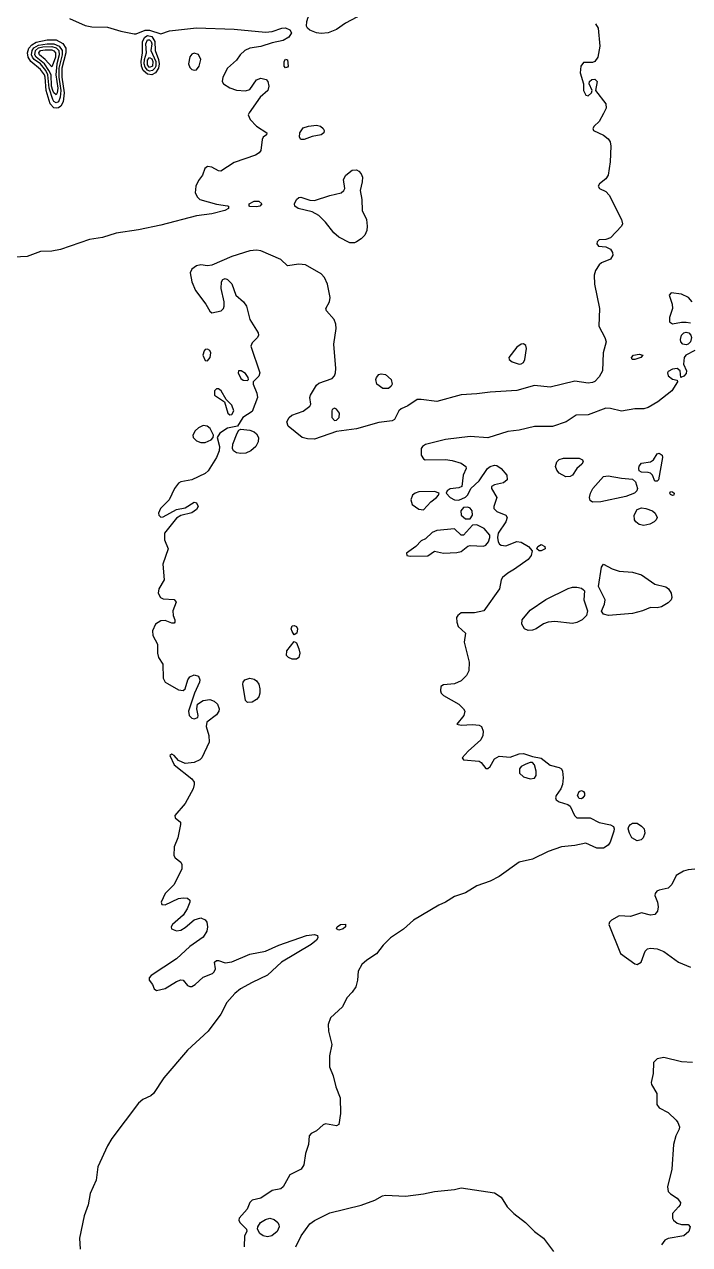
# Model space of a CAD drawing. Header units: inches. Extents: x 3311818 to 3313075, y 1372003 to 1372737.
# Drawn here: x 3312092.1 to 3312206, y 1372358.9 to 1372568 of the extents above; entities that cross this region are included whole.
import ezdxf

# ---------------------------------------------------------------- set-up
doc = ezdxf.new("R2010")
doc.units = ezdxf.units.IN
doc.header["$MEASUREMENT"] = 0

msp = doc.modelspace()

# ---------------------------------------------------------------- linework, layer by layer
for points, elevation in [([(3312144.09, 1372566.6), (3312142.85, 1372566.44), (3312142.07, 1372566.6), (3312140.94, 1372567.03), (3312140.51, 1372567.36), (3312140.37, 1372567.74), (3312140.42, 1372568.5), (3312140.67, 1372569.27), (3312142.26, 1372571.93), (3312142.85, 1372572.47), (3312143.61, 1372572.88), (3312144.76, 1372573.01), (3312148.19, 1372571.9), (3312148.95, 1372571.44), (3312149.5, 1372570.41), (3312149.35, 1372569.65), (3312149.01, 1372569.27), (3312147.04, 1372568.23), (3312145.52, 1372567.14), (3312144.09, 1372566.6)], 4498), ([(3312099.78, 1372569.06), (3312102.45, 1372567.82), (3312103.59, 1372567.63), (3312106.26, 1372567.53), (3312108.55, 1372566.84), (3312110.83, 1372566.38), (3312111.22, 1372566.38), (3312112.74, 1372567.01), (3312113.5, 1372567.01), (3312115.41, 1372566.43), (3312116.93, 1372566.91), (3312121.51, 1372567.45), (3312127.99, 1372567.23), (3312133.32, 1372566.72), (3312134.47, 1372566.81), (3312136.13, 1372567.36), (3312136.75, 1372567.42), (3312137.51, 1372567.1), (3312137.77, 1372566.6), (3312137.34, 1372565.84), (3312136.37, 1372565.25), (3312134.47, 1372564.89), (3312132.56, 1372564.26), (3312130.65, 1372563.97), (3312129.81, 1372563.55), (3312128.98, 1372562.79), (3312128.37, 1372561.88), (3312126.84, 1372560.54), (3312126.01, 1372558.98), (3312125.9, 1372558.21), (3312126.13, 1372557.83), (3312127.22, 1372557.18), (3312128.37, 1372556.75), (3312129.89, 1372556.62), (3312130.65, 1372556.85), (3312131.8, 1372558.5), (3312132.56, 1372558.81), (3312133.43, 1372558.59), (3312133.75, 1372558.21), (3312133.92, 1372557.45), (3312133.73, 1372556.69), (3312132.43, 1372555.55), (3312130.52, 1372552.88), (3312130.4, 1372552.5), (3312130.7, 1372551.73), (3312131.8, 1372550.56), (3312133.58, 1372549.45), (3312133.51, 1372549.07), (3312132.94, 1372548.68), (3312132.77, 1372548.3), (3312132.52, 1372546.4), (3312132.24, 1372546.02), (3312131.62, 1372545.64), (3312127.99, 1372544.35), (3312125.7, 1372542.89), (3312125.32, 1372542.9), (3312124.17, 1372543.57), (3312123.41, 1372543.68), (3312122.97, 1372543.35), (3312122.57, 1372542.21), (3312121.89, 1372541.25), (3312121.43, 1372540.3), (3312121.32, 1372539.16), (3312121.69, 1372538.39), (3312122.12, 1372538.01), (3312124.94, 1372537.19), (3312126.84, 1372536.95), (3312127, 1372536.87), (3312127.01, 1372536.49), (3312126.4, 1372536.11), (3312124.17, 1372535.55), (3312121.51, 1372535.24), (3312115.41, 1372533.61), (3312111.6, 1372532.82), (3312107.79, 1372532.26), (3312105.45, 1372531.53), (3312103.21, 1372531.14), (3312098.26, 1372529.42), (3312096.73, 1372529.18), (3312094.83, 1372529.13), (3312092.54, 1372528.26), (3312090.25, 1372528.12)], 4498), ([(3312189.87, 1372568.12), (3312190.34, 1372567.36), (3312190.63, 1372564.31), (3312190.25, 1372562.41), (3312189.73, 1372561.66), (3312189.35, 1372561.5), (3312187.82, 1372561.52), (3312187.37, 1372560.88), (3312187.26, 1372559.74), (3312187.78, 1372557.83), (3312187.83, 1372556.69), (3312188.21, 1372555.88), (3312188.59, 1372555.8), (3312189.16, 1372556.31), (3312189.31, 1372556.69), (3312188.8, 1372557.83), (3312188.82, 1372558.21), (3312189.22, 1372558.59), (3312189.73, 1372558.65), (3312190.16, 1372558.21), (3312189.86, 1372556.69), (3312191.64, 1372554.4), (3312191.66, 1372553.64), (3312191.25, 1372552.76), (3312190.49, 1372551.39), (3312189.63, 1372550.59), (3312189.43, 1372550.21), (3312189.53, 1372549.83), (3312191.25, 1372549.02), (3312192.02, 1372548.41), (3312192.35, 1372547.92), (3312192.5, 1372547.16), (3312192.37, 1372544.49), (3312192.02, 1372542.21), (3312191.64, 1372541.54), (3312190.56, 1372540.68), (3312190.3, 1372540.3), (3312190.55, 1372539.92), (3312191.64, 1372539.4), (3312192.18, 1372538.78), (3312194.29, 1372534.58), (3312194.46, 1372533.82), (3312194.3, 1372533.42), (3312192.4, 1372531.47), (3312191.64, 1372531.15), (3312190.49, 1372531.11), (3312190.16, 1372530.77), (3312190.1, 1372530.39), (3312190.39, 1372530.01), (3312191.64, 1372529.92), (3312192.4, 1372529.53), (3312192.78, 1372528.93), (3312192.82, 1372528.48), (3312192.4, 1372527.81), (3312190.87, 1372527.15), (3312190.49, 1372526.83), (3312189.88, 1372525.82), (3312189.65, 1372525.05), (3312189.68, 1372523.53), (3312190.52, 1372519.34), (3312190.43, 1372516.29), (3312191.47, 1372514.38), (3312191.71, 1372513.62), (3312191.15, 1372511.71), (3312191.06, 1372508.67), (3312190.49, 1372507.63), (3312189.73, 1372506.85), (3312189.35, 1372506.65), (3312188.59, 1372506.55), (3312186.3, 1372506.89), (3312182.11, 1372505.85), (3312179.44, 1372506.16), (3312176.39, 1372505.28), (3312171.82, 1372505.02), (3312169.53, 1372504.7), (3312166.86, 1372504.53), (3312162.67, 1372503.41), (3312160, 1372503.76), (3312159.32, 1372503.71), (3312157.71, 1372502.66), (3312156.57, 1372502.15), (3312156.19, 1372501.79), (3312155.43, 1372500.32), (3312155.05, 1372500.09), (3312152.76, 1372499.78), (3312148.95, 1372498.69), (3312145.52, 1372498.27), (3312141.71, 1372496.93), (3312140.56, 1372496.97), (3312139.64, 1372497.23), (3312137.24, 1372499.14), (3312137.02, 1372499.9), (3312137.39, 1372500.66), (3312137.86, 1372501.04), (3312139.8, 1372501.74), (3312140.96, 1372502.57), (3312141.11, 1372502.95), (3312140.94, 1372504.09), (3312141.04, 1372504.47), (3312142.09, 1372506.22), (3312142.47, 1372506.55), (3312144.76, 1372507.35), (3312145.14, 1372507.78), (3312145.34, 1372508.28), (3312145.4, 1372509.05), (3312145.03, 1372513.24), (3312145.43, 1372515.91), (3312145.4, 1372516.67), (3312145.09, 1372517.43), (3312143.78, 1372518.96), (3312143.7, 1372519.34), (3312144.31, 1372520.48), (3312144.4, 1372521.24), (3312143.99, 1372523.53), (3312143.45, 1372524.67), (3312142.85, 1372525.3), (3312140.18, 1372526.8), (3312139.04, 1372526.91), (3312137.13, 1372526.67), (3312135.97, 1372527.72), (3312132.56, 1372529.2), (3312131.8, 1372529.35), (3312130.65, 1372529.19), (3312127.6, 1372528.24), (3312124.17, 1372526.78), (3312123.41, 1372526.63), (3312122.27, 1372526.79), (3312121.51, 1372526.67), (3312120.74, 1372526.07), (3312120.43, 1372525.44), (3312120.74, 1372523.91), (3312121.38, 1372522.39), (3312123.12, 1372520.1), (3312123.79, 1372518.89), (3312124.17, 1372518.58), (3312125.74, 1372518.96), (3312126.14, 1372519.34), (3312126.26, 1372519.72), (3312126.24, 1372520.48), (3312125.74, 1372522.77), (3312125.81, 1372523.91), (3312126.01, 1372524.29), (3312126.46, 1372524.45), (3312126.84, 1372524.32), (3312127.6, 1372523.54), (3312128.27, 1372521.62), (3312129.56, 1372520.48), (3312130.11, 1372519.72), (3312130.65, 1372517.43), (3312132.1, 1372515.15), (3312132.14, 1372514.76), (3312131.98, 1372514.38), (3312131.04, 1372513.44), (3312130.85, 1372512.86), (3312132.4, 1372508.28), (3312132.18, 1372507.75), (3312131.24, 1372506.76), (3312131.24, 1372506.38), (3312131.88, 1372504.85), (3312131.96, 1372504.09), (3312131.04, 1372501.69), (3312129.47, 1372500.66), (3312128.52, 1372499.14), (3312126.84, 1372498.81), (3312125.54, 1372497.99), (3312125.08, 1372497.23), (3312125.46, 1372495.71), (3312125.42, 1372494.94), (3312124.94, 1372493.8), (3312123.53, 1372491.51), (3312123.03, 1372491.03), (3312120.74, 1372489.97), (3312118.84, 1372489.63), (3312118.46, 1372489.41), (3312117.74, 1372488.47), (3312116.87, 1372486.56), (3312115.36, 1372485.04), (3312115.02, 1372484.27), (3312115.05, 1372483.89), (3312115.41, 1372483.57), (3312115.79, 1372483.63), (3312118.08, 1372484.86), (3312119.6, 1372485.18), (3312121.13, 1372486.14), (3312121.51, 1372486.03), (3312121.81, 1372485.42), (3312121.51, 1372484.88), (3312120.74, 1372484.31), (3312118.84, 1372483.84), (3312118.08, 1372483.38), (3312116.04, 1372480.84), (3312116.04, 1372479.7), (3312116.65, 1372478.17), (3312115.76, 1372475.51), (3312116, 1372472.84), (3312115.05, 1372471.31), (3312114.98, 1372470.55), (3312115.36, 1372469.79), (3312115.79, 1372469.57), (3312117.7, 1372469.45), (3312118.05, 1372469.03), (3312117.46, 1372467.5), (3312117.53, 1372466.74), (3312117.79, 1372465.98), (3312117.82, 1372465.6), (3312117.7, 1372465.41), (3312117.31, 1372465.42), (3312116.17, 1372465.87), (3312115.41, 1372465.82), (3312114.48, 1372465.22), (3312113.99, 1372464.07), (3312114.04, 1372463.31), (3312114.85, 1372461.79), (3312114.83, 1372460.26), (3312114.99, 1372459.5), (3312115.78, 1372458.36), (3312115.79, 1372455.97), (3312116.17, 1372455.31), (3312116.55, 1372455.05), (3312118.46, 1372454), (3312119.22, 1372453.88), (3312119.61, 1372454.16), (3312120.02, 1372455.69), (3312120.36, 1372456.23), (3312121.13, 1372456.57), (3312121.89, 1372456.3), (3312122.08, 1372455.69), (3312122.02, 1372455.31), (3312121.2, 1372453.4), (3312120.18, 1372450.35), (3312120.29, 1372449.59), (3312120.74, 1372449.12), (3312121.13, 1372448.99), (3312121.73, 1372449.21), (3312121.81, 1372449.59), (3312121.61, 1372450.73), (3312121.72, 1372451.5), (3312122.65, 1372452.16), (3312123.79, 1372452.31), (3312124.56, 1372452.03), (3312125.11, 1372451.5), (3312125.39, 1372450.73), (3312125.34, 1372450.35), (3312124.94, 1372449.72), (3312123.31, 1372448.45), (3312123.21, 1372447.68), (3312123.63, 1372446.16), (3312123.68, 1372445.02), (3312122.44, 1372442.35), (3312122.12, 1372441.97), (3312121.13, 1372441.5), (3312119.6, 1372441.38), (3312118.46, 1372441.89), (3312117.7, 1372442.74), (3312117.31, 1372442.97), (3312116.95, 1372442.73), (3312117.7, 1372441.1), (3312120.74, 1372438.72), (3312121.12, 1372438.16), (3312121.15, 1372437.77), (3312120.93, 1372437.01), (3312119.6, 1372434.52), (3312117.84, 1372432.44), (3312117.86, 1372432.06), (3312118.76, 1372431.3), (3312118.8, 1372430.91), (3312118.35, 1372428.63), (3312117.72, 1372427.1), (3312117.63, 1372425.58), (3312117.89, 1372425.2), (3312118.84, 1372424.43), (3312119.04, 1372424.05), (3312119.04, 1372423.29), (3312117.7, 1372420.62), (3312116.17, 1372419.07), (3312115.47, 1372417.57), (3312115.58, 1372417.19), (3312116.17, 1372417.15), (3312118.46, 1372418.23), (3312119.22, 1372418.35), (3312119.98, 1372418.25), (3312120.36, 1372417.96), (3312120.37, 1372417.57), (3312119.91, 1372416.43), (3312119.22, 1372415.38), (3312117.39, 1372413.76), (3312117.2, 1372413.38), (3312117.23, 1372413), (3312118.08, 1372412.68), (3312118.84, 1372412.8), (3312119.6, 1372413.26), (3312121.13, 1372414.58), (3312122.27, 1372414.9), (3312123.03, 1372414.56), (3312123.29, 1372414.14), (3312123.43, 1372413.38), (3312123.32, 1372412.62), (3312122.65, 1372411.6), (3312120.36, 1372410), (3312118.08, 1372407.87), (3312113.75, 1372405), (3312113.42, 1372404.62), (3312113.43, 1372404.23), (3312113.97, 1372403.47), (3312114.27, 1372402.71), (3312114.65, 1372402.45), (3312116.17, 1372402.81), (3312118.08, 1372403.99), (3312118.84, 1372404.29), (3312119.22, 1372404.22), (3312119.98, 1372403.32), (3312120.36, 1372403.12), (3312120.74, 1372403.16), (3312121.29, 1372403.47), (3312122.65, 1372404.71), (3312124.24, 1372405.38), (3312124.56, 1372405.66), (3312124.76, 1372406.14), (3312124.63, 1372407.28), (3312124.94, 1372407.57), (3312125.32, 1372407.59), (3312126.46, 1372407.22), (3312127.6, 1372407.34), (3312130.65, 1372408.66), (3312133.32, 1372409.21), (3312135.61, 1372410.24), (3312140.36, 1372411.86), (3312141.71, 1372412.06), (3312142.26, 1372411.86), (3312142.31, 1372411.48), (3312142.09, 1372411.09), (3312141.14, 1372410.33), (3312136.06, 1372407.28), (3312133.7, 1372405.08), (3312131.08, 1372403.85), (3312129.04, 1372402.71), (3312128.09, 1372401.95), (3312126.74, 1372400.42), (3312125.7, 1372398.42), (3312123.53, 1372395.47), (3312119.98, 1372392.22), (3312115.91, 1372387.46), (3312114.19, 1372384.8), (3312113.72, 1372384.42), (3312112.36, 1372383.76), (3312111.6, 1372383.15), (3312107.02, 1372377.06), (3312106.26, 1372375.82), (3312104.64, 1372372.22), (3312104.32, 1372369.93), (3312103.31, 1372367.65), (3312102.95, 1372365.74), (3312102.31, 1372363.83), (3312101.51, 1372360.02), (3312101.58, 1372358.12)], 4497), ([(3312098.3, 1372554.02), (3312097.88, 1372553.72), (3312097.5, 1372553.66), (3312097.11, 1372553.74), (3312096.48, 1372554.4), (3312095.78, 1372556.69), (3312095.61, 1372558.98), (3312095.47, 1372559.36), (3312094.83, 1372560.3), (3312093.15, 1372561.64), (3312092.68, 1372562.41), (3312092.59, 1372563.17), (3312092.82, 1372563.93), (3312093.3, 1372564.52), (3312094.06, 1372564.99), (3312095.97, 1372565.37), (3312097.5, 1372565.35), (3312098.64, 1372564.76), (3312099.13, 1372563.93), (3312099.16, 1372563.17), (3312098.44, 1372560.5), (3312098.44, 1372558.98), (3312098.87, 1372556.31), (3312098.68, 1372554.78), (3312098.3, 1372554.02)], 4499), ([(3312097.89, 1372554.78), (3312097.5, 1372554.58), (3312097.11, 1372554.81), (3312096.94, 1372555.16), (3312096.3, 1372557.07), (3312096.09, 1372559.36), (3312095.71, 1372560.12), (3312094.83, 1372561.24), (3312093.73, 1372562.02), (3312093.42, 1372562.41), (3312093.28, 1372562.79), (3312093.38, 1372563.55), (3312093.68, 1372564), (3312094.45, 1372564.49), (3312095.97, 1372564.72), (3312097.11, 1372564.68), (3312098.02, 1372564.31), (3312098.53, 1372563.55), (3312098.51, 1372562.79), (3312097.95, 1372560.5), (3312097.94, 1372558.98), (3312098.32, 1372556.69), (3312098.19, 1372555.55), (3312097.89, 1372554.78)], 4500), ([(3312114.53, 1372559.74), (3312113.88, 1372559.4), (3312113.12, 1372559.48), (3312112.41, 1372560.12), (3312112.1, 1372560.88), (3312112.06, 1372561.64), (3312112.3, 1372563.17), (3312112.28, 1372565.07), (3312112.66, 1372565.84), (3312113.12, 1372566.11), (3312113.88, 1372565.95), (3312114.4, 1372565.07), (3312114.43, 1372563.55), (3312115.02, 1372562.02), (3312115.15, 1372561.26), (3312115.01, 1372560.5), (3312114.53, 1372559.74)], 4499), ([(3312114.01, 1372560.12), (3312113.5, 1372560.01), (3312113.12, 1372560.17), (3312112.74, 1372560.68), (3312112.59, 1372561.26), (3312112.63, 1372562.02), (3312112.99, 1372563.17), (3312112.84, 1372564.69), (3312113.12, 1372565.36), (3312113.5, 1372565.4), (3312113.76, 1372565.07), (3312113.85, 1372564.69), (3312113.7, 1372563.55), (3312114.57, 1372561.64), (3312114.55, 1372560.88), (3312114.4, 1372560.5), (3312114.01, 1372560.12)], 4500), ([(3312097.68, 1372556.31), (3312097.5, 1372555.98), (3312097.11, 1372556.29), (3312096.95, 1372556.69), (3312096.71, 1372557.45), (3312096.63, 1372559.36), (3312096.25, 1372560.12), (3312095.48, 1372561.26), (3312094.06, 1372562.4), (3312093.83, 1372562.79), (3312093.94, 1372563.55), (3312094.45, 1372563.99), (3312095.21, 1372564.19), (3312096.73, 1372564.23), (3312097.5, 1372564.01), (3312097.95, 1372563.55), (3312098.03, 1372562.79), (3312097.63, 1372561.26), (3312097.42, 1372559.36), (3312097.8, 1372557.07), (3312097.68, 1372556.31)], 4501), ([(3312096.83, 1372560.88), (3312096.73, 1372560.76), (3312095.59, 1372562), (3312094.62, 1372562.79), (3312094.51, 1372563.17), (3312094.83, 1372563.54), (3312095.59, 1372563.68), (3312096.73, 1372563.64), (3312097.11, 1372563.5), (3312097.39, 1372563.17), (3312097.39, 1372562.41), (3312096.83, 1372560.88)], 4502), ([(3312121.51, 1372560.26), (3312121.99, 1372560.88), (3312122.24, 1372562.02), (3312121.89, 1372562.89), (3312121.13, 1372563.1), (3312120.74, 1372562.94), (3312120.36, 1372562.49), (3312120.18, 1372561.26), (3312120.36, 1372560.61), (3312120.74, 1372560.28), (3312121.13, 1372560.17), (3312121.51, 1372560.26)], 4498), ([(3312113.99, 1372560.88), (3312113.5, 1372560.64), (3312113.12, 1372561.07), (3312113.12, 1372561.92), (3312113.5, 1372562.35), (3312113.88, 1372562.1), (3312114.06, 1372561.64), (3312113.99, 1372560.88)], 4501), ([(3312137.22, 1372560.88), (3312137.13, 1372560.68), (3312136.75, 1372560.6), (3312136.56, 1372560.88), (3312136.53, 1372561.64), (3312136.75, 1372562.06), (3312137.13, 1372561.97), (3312137.22, 1372560.88)], 4498), ([(3312139.97, 1372548.3), (3312139.42, 1372548.28), (3312139.14, 1372548.69), (3312139.2, 1372549.45), (3312139.8, 1372550.28), (3312140.69, 1372550.59), (3312142.09, 1372550.76), (3312142.75, 1372550.59), (3312143.23, 1372550.21), (3312143.38, 1372549.83), (3312143.31, 1372549.45), (3312142.85, 1372549.07), (3312141.33, 1372548.83), (3312139.97, 1372548.3)], 4498), ([(3312148.95, 1372530.77), (3312148.57, 1372530.6), (3312147.81, 1372530.58), (3312145.9, 1372531.54), (3312145.03, 1372532.3), (3312143.61, 1372534.13), (3312142.47, 1372535.28), (3312141.33, 1372535.89), (3312138.94, 1372536.49), (3312138.38, 1372536.87), (3312138.3, 1372537.25), (3312138.64, 1372538.01), (3312139.04, 1372538.35), (3312139.42, 1372538.39), (3312140.94, 1372537.89), (3312141.71, 1372537.85), (3312144.37, 1372538.71), (3312146.28, 1372539.15), (3312146.78, 1372539.54), (3312146.95, 1372539.92), (3312146.71, 1372541.44), (3312147.1, 1372542.21), (3312148.19, 1372543.05), (3312148.95, 1372543.09), (3312149.33, 1372542.89), (3312149.71, 1372542.44), (3312149.93, 1372541.82), (3312149.92, 1372541.06), (3312149.55, 1372539.54), (3312149.85, 1372538.01), (3312149.92, 1372536.11), (3312150.64, 1372534.58), (3312150.76, 1372533.44), (3312150.67, 1372532.68), (3312150.33, 1372531.92), (3312149.71, 1372531.26), (3312148.95, 1372530.77)], 4498), ([(3312132.36, 1372536.87), (3312131.8, 1372536.74), (3312130.65, 1372536.83), (3312130.53, 1372536.87), (3312130.56, 1372537.25), (3312131.42, 1372537.7), (3312132.18, 1372537.7), (3312132.7, 1372537.25), (3312132.36, 1372536.87)], 4498), ([(3312206.41, 1372520.48), (3312205.79, 1372521.24), (3312204.59, 1372521.81), (3312202.82, 1372522.01), (3312202.47, 1372521.62), (3312202.98, 1372520.1), (3312203.05, 1372519.34), (3312202.51, 1372517.81), (3312202.55, 1372517.05), (3312203.07, 1372516.73), (3312204.59, 1372517), (3312205.36, 1372516.99), (3312206.12, 1372516.85)], 4496), ([(3312205.74, 1372513.24), (3312205.36, 1372513.13), (3312204.84, 1372513.24), (3312204.48, 1372513.62), (3312204.39, 1372514), (3312204.61, 1372514.76), (3312204.98, 1372515.14), (3312205.36, 1372515.27), (3312205.84, 1372515.15), (3312206.18, 1372514.76), (3312206.28, 1372514.38), (3312206.13, 1372513.62), (3312205.74, 1372513.24)], 4497), ([(3312123.41, 1372510.39), (3312123.84, 1372510.95), (3312124, 1372511.71), (3312123.79, 1372512.13), (3312123.41, 1372512.37), (3312123.03, 1372512.33), (3312122.82, 1372512.1), (3312122.6, 1372511.33), (3312123.03, 1372510.41), (3312123.41, 1372510.39)], 4497), ([(3312176.77, 1372509.79), (3312177.15, 1372509.83), (3312177.53, 1372510.07), (3312177.77, 1372510.57), (3312178.05, 1372512.48), (3312177.91, 1372513.01), (3312177.53, 1372513.25), (3312177.15, 1372513.23), (3312176.39, 1372512.71), (3312175, 1372510.95), (3312175.07, 1372510.57), (3312175.6, 1372510.19), (3312176.77, 1372509.79)], 4497), ([(3312206.88, 1372512.15), (3312205.33, 1372511.33), (3312205.03, 1372510.95), (3312204.92, 1372509.81), (3312205.45, 1372508.67), (3312205.36, 1372508.22), (3312204.98, 1372507.73), (3312204.47, 1372507.52), (3312204.38, 1372508.67), (3312203.83, 1372509.05), (3312203.07, 1372508.95), (3312202.31, 1372508.55), (3312202.17, 1372508.28), (3312202.31, 1372507.81), (3312203.07, 1372507.24), (3312203.83, 1372507.05), (3312203.91, 1372506.76), (3312202.94, 1372505.24), (3312200.56, 1372503.33), (3312198.88, 1372502.34), (3312198.12, 1372502.14), (3312196.59, 1372502.11), (3312194.3, 1372501.72), (3312192.4, 1372502.22), (3312191.64, 1372502.23), (3312188.59, 1372501.13), (3312186.55, 1372501.04), (3312184.82, 1372499.9), (3312182.49, 1372499.09), (3312179.44, 1372499.12), (3312176.77, 1372498.5), (3312174.87, 1372498.28), (3312171.44, 1372497.17), (3312168.39, 1372497.42), (3312164.19, 1372496.88), (3312160.76, 1372496.05), (3312160.22, 1372495.71), (3312159.98, 1372495.33), (3312160, 1372494.17), (3312160.38, 1372493.56), (3312160.7, 1372493.42), (3312164.19, 1372493.43), (3312165.34, 1372493.31), (3312166.86, 1372492.84), (3312167.65, 1372492.28), (3312167.72, 1372491.9), (3312167.17, 1372490.75), (3312166.94, 1372488.85), (3312166.48, 1372488.58), (3312164.96, 1372488.4), (3312164.46, 1372488.08), (3312164.3, 1372487.7), (3312164.96, 1372486.95), (3312165.72, 1372486.55), (3312166.48, 1372486.5), (3312167.62, 1372486.99), (3312168.01, 1372487.42), (3312168.52, 1372488.47), (3312169.91, 1372489.8), (3312171.34, 1372491.9), (3312171.82, 1372492.26), (3312172.58, 1372492.49), (3312172.96, 1372492.45), (3312173.72, 1372491.93), (3312174.67, 1372490.75), (3312174.72, 1372489.99), (3312174.1, 1372489.45), (3312172.58, 1372489.13), (3312172.05, 1372488.85), (3312172.04, 1372488.47), (3312172.94, 1372486.94), (3312172.42, 1372485.42), (3312172.46, 1372485.04), (3312172.96, 1372484.54), (3312174.48, 1372483.94), (3312174.73, 1372483.51), (3312174.49, 1372482.75), (3312173.19, 1372480.84), (3312173.06, 1372480.08), (3312173.2, 1372479.32), (3312173.42, 1372478.94), (3312173.72, 1372478.76), (3312174.48, 1372478.66), (3312176.39, 1372479.38), (3312177.15, 1372479.29), (3312178.39, 1372478.56), (3312179.03, 1372477.79), (3312178.85, 1372477.03), (3312178.3, 1372476.34), (3312176.01, 1372474.65), (3312174.82, 1372473.98), (3312173.95, 1372473.22), (3312173.72, 1372472.84), (3312173.43, 1372471.31), (3312170.74, 1372467.5), (3312169.15, 1372467.17), (3312166.86, 1372467.15), (3312166.27, 1372466.74), (3312166.08, 1372466.36), (3312166.1, 1372465.6), (3312166.33, 1372464.84), (3312167.62, 1372463.69), (3312167.38, 1372462.17), (3312168.21, 1372458.74), (3312168.15, 1372457.21), (3312167.79, 1372456.45), (3312166.86, 1372455.54), (3312165.72, 1372455.02), (3312163.81, 1372454.82), (3312163.36, 1372454.54), (3312163.3, 1372453.78), (3312163.45, 1372453.4), (3312163.84, 1372453.02), (3312166.48, 1372451.5), (3312167.28, 1372450.73), (3312167.47, 1372450.35), (3312167.31, 1372449.59), (3312166.13, 1372448.07), (3312166.86, 1372447.9), (3312168.77, 1372448.03), (3312169.91, 1372447.9), (3312170.32, 1372447.68), (3312170.6, 1372446.92), (3312170.58, 1372446.16), (3312170.21, 1372445.4), (3312168.07, 1372443.49), (3312167.03, 1372442.35), (3312167.24, 1372441.97), (3312169.91, 1372441.78), (3312170.29, 1372441.55), (3312171.05, 1372440.52), (3312171.44, 1372440.47), (3312171.82, 1372440.85), (3312172.58, 1372442.18), (3312173.34, 1372442.62), (3312175.25, 1372442.46), (3312176.77, 1372443.02), (3312177.53, 1372443.08), (3312179.06, 1372442.53), (3312180.58, 1372442.27), (3312182.11, 1372441.05), (3312183.63, 1372440.65), (3312184.01, 1372440.46), (3312184.23, 1372440.06), (3312184.31, 1372438.92), (3312184.19, 1372437.77), (3312183.9, 1372437.01), (3312183.12, 1372435.87), (3312183.03, 1372435.49), (3312183.15, 1372435.11), (3312183.63, 1372434.78), (3312185.11, 1372434.34), (3312185.54, 1372434.06), (3312186.28, 1372432.44), (3312186.68, 1372432.06), (3312188.97, 1372432.04), (3312190.49, 1372431.24), (3312192.4, 1372430.85), (3312192.92, 1372430.53), (3312193.06, 1372430.15), (3312192.98, 1372429.77), (3312192.35, 1372427.86), (3312192.02, 1372427.38), (3312191.25, 1372426.87), (3312190.11, 1372426.82), (3312188.21, 1372427.69), (3312186.3, 1372427.28), (3312184.01, 1372427.07), (3312181.73, 1372426.29), (3312179.06, 1372424.96), (3312176.77, 1372424.42), (3312173.34, 1372421.96), (3312171.82, 1372421.21), (3312169.53, 1372420.38), (3312167.62, 1372419.17), (3312165.72, 1372418.56), (3312164.19, 1372417.57), (3312163.05, 1372417.08), (3312158.68, 1372414.53), (3312156.95, 1372412.98), (3312154.73, 1372411.48), (3312153.52, 1372410.21), (3312152.38, 1372408.71), (3312150.7, 1372407.66), (3312149.87, 1372406.9), (3312149.2, 1372405.76), (3312149.12, 1372404.23), (3312148.8, 1372403.09), (3312148.19, 1372402.16), (3312147.25, 1372401.19), (3312146.51, 1372399.66), (3312144.48, 1372397.76), (3312144.07, 1372396.61), (3312144.14, 1372395.47), (3312144.7, 1372393.18), (3312144.32, 1372391.28), (3312144.33, 1372389.37), (3312144.94, 1372387.85), (3312145.37, 1372385.94), (3312146.14, 1372384.03), (3312146.18, 1372381.37), (3312145.92, 1372379.46), (3312145.52, 1372379.26), (3312143.61, 1372379.6), (3312143.23, 1372379.45), (3312142.09, 1372378.4), (3312141.17, 1372377.94), (3312140.84, 1372377.55), (3312140.7, 1372376.03), (3312140.17, 1372374.51), (3312139.9, 1372372.6), (3312139.47, 1372371.84), (3312137.51, 1372370.87), (3312136.39, 1372368.79), (3312135.99, 1372368.47), (3312134.47, 1372368.15), (3312132.56, 1372366.85), (3312131.04, 1372366.5), (3312130.65, 1372366.12), (3312130.21, 1372364.98), (3312128.83, 1372363.45), (3312128.75, 1372363.07), (3312128.96, 1372362.69), (3312130.11, 1372361.55), (3312130.13, 1372361.17), (3312129.72, 1372360.4), (3312129.71, 1372358.5)], 4496), ([(3312196.61, 1372510.57), (3312196.12, 1372510.57), (3312196.04, 1372510.95), (3312196.37, 1372511.33), (3312197.35, 1372511.48), (3312197.94, 1372511.33), (3312197.63, 1372510.95), (3312196.61, 1372510.57)], 4497), ([(3312130.27, 1372507), (3312130.44, 1372507.14), (3312130.35, 1372507.52), (3312129.89, 1372508.19), (3312129.16, 1372508.67), (3312128.73, 1372508.67), (3312128.65, 1372508.28), (3312129.13, 1372507.36), (3312129.51, 1372507.05), (3312130.27, 1372507)], 4497), ([(3312154.39, 1372505.62), (3312153.42, 1372505.62), (3312152.39, 1372506.38), (3312152.22, 1372507.14), (3312152.33, 1372507.52), (3312152.76, 1372508), (3312153.14, 1372508.13), (3312153.9, 1372508.03), (3312154.86, 1372507.14), (3312155.05, 1372506.38), (3312154.87, 1372506), (3312154.39, 1372505.62)], 4498), ([(3312127.6, 1372501.18), (3312127.94, 1372501.81), (3312127.6, 1372502.78), (3312126.61, 1372503.71), (3312125.73, 1372505.24), (3312125.32, 1372505.55), (3312124.94, 1372505.59), (3312124.6, 1372505.24), (3312124.63, 1372504.47), (3312126.31, 1372503.33), (3312126.92, 1372501.42), (3312127.22, 1372501.1), (3312127.6, 1372501.18)], 4497), ([(3312145.52, 1372500.19), (3312145.95, 1372500.66), (3312146, 1372501.42), (3312145.52, 1372502.1), (3312145.14, 1372502.28), (3312144.76, 1372502.03), (3312144.69, 1372501.81), (3312144.7, 1372500.66), (3312145.14, 1372500.13), (3312145.52, 1372500.19)], 4497), ([(3312123.03, 1372496.38), (3312124.05, 1372496.85), (3312124.37, 1372497.23), (3312124.45, 1372497.61), (3312123.87, 1372498.76), (3312123.38, 1372499.14), (3312122.65, 1372499.28), (3312121.89, 1372498.91), (3312121.28, 1372498.38), (3312120.89, 1372497.61), (3312120.96, 1372497.23), (3312121.51, 1372496.68), (3312122.27, 1372496.39), (3312123.03, 1372496.38)], 4497), ([(3312129.96, 1372494.56), (3312129.13, 1372494.46), (3312128.37, 1372494.57), (3312127.85, 1372494.94), (3312127.67, 1372495.33), (3312127.76, 1372496.09), (3312128.51, 1372497.99), (3312128.75, 1372498.48), (3312129.13, 1372498.67), (3312130.65, 1372498.5), (3312131.42, 1372498.21), (3312131.8, 1372497.87), (3312132.15, 1372497.23), (3312132.11, 1372496.47), (3312131.67, 1372495.71), (3312130.84, 1372494.94), (3312129.96, 1372494.56)], 4497), ([(3312185.91, 1372490.75), (3312185.54, 1372490.53), (3312184.78, 1372490.48), (3312183.63, 1372491.09), (3312183.25, 1372491.61), (3312183.03, 1372492.28), (3312183.21, 1372493.04), (3312183.63, 1372493.43), (3312184.39, 1372493.66), (3312187.06, 1372493.67), (3312187.63, 1372493.42), (3312187.75, 1372493.04), (3312187.5, 1372492.66), (3312186.68, 1372491.94), (3312185.91, 1372490.75)], 4496), ([(3312200.67, 1372489.99), (3312200.4, 1372489.72), (3312200.02, 1372489.76), (3312199.6, 1372490.75), (3312199.26, 1372491.09), (3312198.88, 1372491.24), (3312197.73, 1372491.29), (3312197.35, 1372491.5), (3312197.28, 1372491.9), (3312197.35, 1372492.31), (3312197.73, 1372492.83), (3312199.26, 1372493.05), (3312199.79, 1372493.42), (3312200.4, 1372494.44), (3312200.78, 1372494.54), (3312201.26, 1372494.18), (3312201.32, 1372493.8), (3312200.67, 1372489.99)], 4496), ([(3312190.79, 1372486.18), (3312189.35, 1372486.13), (3312188.97, 1372486.4), (3312188.81, 1372486.94), (3312188.98, 1372487.7), (3312189.38, 1372488.47), (3312191.25, 1372490.54), (3312192.02, 1372490.67), (3312194.3, 1372490.24), (3312196.21, 1372490.09), (3312196.73, 1372489.61), (3312197.05, 1372488.47), (3312196.95, 1372488.08), (3312196.56, 1372487.7), (3312195.07, 1372487.13), (3312190.79, 1372486.18)], 4496), ([(3312160.38, 1372484.83), (3312161.65, 1372486.18), (3312162.65, 1372486.94), (3312163, 1372487.32), (3312163.1, 1372487.7), (3312162.29, 1372487.96), (3312159.62, 1372487.91), (3312158.95, 1372487.7), (3312158.51, 1372487.32), (3312158.22, 1372486.56), (3312158.48, 1372485.73), (3312159.62, 1372484.97), (3312160.38, 1372484.83)], 4496), ([(3312203.29, 1372487.32), (3312203.07, 1372487.26), (3312202.69, 1372487.46), (3312202.57, 1372487.7), (3312202.69, 1372487.99), (3312203.07, 1372487.93), (3312203.31, 1372487.7), (3312203.29, 1372487.32)], 4496), ([(3312168.39, 1372483.26), (3312168.82, 1372483.89), (3312168.75, 1372484.65), (3312168.39, 1372485.12), (3312168.01, 1372485.31), (3312167.24, 1372485.21), (3312166.8, 1372484.65), (3312166.88, 1372483.89), (3312167.62, 1372483.28), (3312168.39, 1372483.26)], 4496), ([(3312199.15, 1372482.37), (3312198.12, 1372482.12), (3312197.35, 1372482.32), (3312196.78, 1372482.75), (3312196.52, 1372483.13), (3312196.47, 1372483.89), (3312196.97, 1372484.87), (3312197.73, 1372485.15), (3312198.5, 1372485.06), (3312199.61, 1372484.65), (3312200.08, 1372484.27), (3312200.41, 1372483.51), (3312200.27, 1372483.13), (3312199.89, 1372482.75), (3312199.15, 1372482.37)], 4496), ([(3312161.14, 1372476.94), (3312162.29, 1372477.72), (3312163.81, 1372477.39), (3312166.1, 1372477.54), (3312166.86, 1372477.71), (3312168.01, 1372478.58), (3312168.39, 1372478.69), (3312170.67, 1372478.61), (3312171.05, 1372478.79), (3312171.54, 1372479.32), (3312171.79, 1372480.08), (3312171.74, 1372480.46), (3312170.8, 1372481.61), (3312169.53, 1372482.26), (3312168.77, 1372482.19), (3312167.24, 1372480.49), (3312166.86, 1372480.51), (3312165.72, 1372481.59), (3312162.67, 1372481.28), (3312161.91, 1372480.94), (3312160.76, 1372479.85), (3312160, 1372479.54), (3312159.11, 1372478.56), (3312157.47, 1372477.41), (3312157.55, 1372477.03), (3312158.1, 1372476.86), (3312161.14, 1372476.94)], 4496), ([(3312180.58, 1372477.79), (3312180.2, 1372477.79), (3312179.79, 1372478.17), (3312179.99, 1372478.56), (3312180.58, 1372478.87), (3312181.18, 1372478.56), (3312181.24, 1372478.17), (3312180.58, 1372477.79)], 4496), ([(3312192.08, 1372466.74), (3312191.25, 1372466.92), (3312190.87, 1372467.47), (3312191.39, 1372468.65), (3312191.5, 1372469.41), (3312190.35, 1372471.7), (3312190.87, 1372475.02), (3312191.25, 1372475.51), (3312192.73, 1372474.74), (3312193.92, 1372474.33), (3312196.21, 1372474.15), (3312197.73, 1372473.66), (3312200.02, 1372472.09), (3312201.93, 1372471.64), (3312202.39, 1372471.31), (3312202.84, 1372470.55), (3312202.94, 1372469.79), (3312202.79, 1372469.41), (3312202.31, 1372468.89), (3312201.16, 1372468.18), (3312200.4, 1372468.01), (3312199.26, 1372468.08), (3312197.9, 1372467.5), (3312196.21, 1372467.05), (3312192.08, 1372466.74)], 4496), ([(3312179.68, 1372464.45), (3312179.06, 1372464.18), (3312178.3, 1372464.13), (3312177.7, 1372464.45), (3312177.25, 1372465.22), (3312177.32, 1372465.98), (3312178.68, 1372467.66), (3312181.35, 1372469.48), (3312185.16, 1372471.37), (3312185.92, 1372471.57), (3312186.68, 1372471.57), (3312187.44, 1372471.39), (3312187.82, 1372471.13), (3312187.95, 1372470.93), (3312187.87, 1372469.41), (3312188.48, 1372467.5), (3312188.29, 1372466.74), (3312187.57, 1372465.98), (3312186.68, 1372465.51), (3312185.92, 1372465.34), (3312182.87, 1372465.68), (3312181.73, 1372465.56), (3312180.96, 1372465.28), (3312179.68, 1372464.45)], 4496), ([(3312138.7, 1372463.69), (3312138.28, 1372463.38), (3312137.9, 1372463.96), (3312137.76, 1372464.45), (3312137.9, 1372464.93), (3312138.28, 1372465.03), (3312138.66, 1372464.84), (3312138.8, 1372464.45), (3312138.7, 1372463.69)], 4497), ([(3312139.03, 1372459.5), (3312138.66, 1372459.23), (3312137.9, 1372459.22), (3312137.29, 1372459.5), (3312136.94, 1372459.88), (3312136.97, 1372460.64), (3312138.28, 1372462.27), (3312138.66, 1372462.01), (3312139.06, 1372461.02), (3312139.2, 1372460.26), (3312139.03, 1372459.5)], 4497), ([(3312131.04, 1372451.88), (3312130.27, 1372451.83), (3312129.89, 1372452.16), (3312129.47, 1372454.93), (3312129.52, 1372455.31), (3312129.82, 1372455.69), (3312130.65, 1372455.97), (3312131.42, 1372455.81), (3312131.8, 1372455.51), (3312132.18, 1372454.93), (3312132.39, 1372454.16), (3312132.38, 1372453.4), (3312132.18, 1372452.8), (3312131.8, 1372452.31), (3312131.04, 1372451.88)], 4497), ([(3312179.44, 1372438.84), (3312179.67, 1372439.3), (3312179.71, 1372440.06), (3312179.44, 1372441.11), (3312179.06, 1372441.5), (3312178.68, 1372441.52), (3312177.91, 1372441.24), (3312177.15, 1372440.82), (3312176.83, 1372440.44), (3312176.86, 1372439.68), (3312177.53, 1372439.06), (3312178.68, 1372438.7), (3312179.44, 1372438.84)], 4496), ([(3312187.71, 1372435.49), (3312187.44, 1372435.31), (3312187.06, 1372435.36), (3312186.75, 1372435.87), (3312187.06, 1372436.56), (3312187.44, 1372436.72), (3312187.82, 1372436.58), (3312187.97, 1372436.25), (3312187.95, 1372435.87), (3312187.71, 1372435.49)], 4496), ([(3312197.68, 1372428.25), (3312196.97, 1372428.1), (3312196.09, 1372428.63), (3312195.67, 1372429.39), (3312195.48, 1372430.15), (3312195.54, 1372430.53), (3312195.83, 1372430.92), (3312196.21, 1372431.12), (3312196.97, 1372431.1), (3312197.73, 1372430.64), (3312198.19, 1372430.15), (3312198.29, 1372429.39), (3312198.01, 1372428.63), (3312197.68, 1372428.25)], 4496), ([(3312206.88, 1372423.24), (3312205.74, 1372423.12), (3312204.95, 1372422.91), (3312203.68, 1372422.15), (3312202.95, 1372420.62), (3312202.31, 1372419.98), (3312200.78, 1372419.65), (3312200.37, 1372419.48), (3312200.06, 1372419.1), (3312200, 1372418.72), (3312200.46, 1372417.57), (3312200.58, 1372416.81), (3312200.45, 1372416.05), (3312200.02, 1372415.49), (3312199.26, 1372415.37), (3312197.73, 1372415.76), (3312195.83, 1372415.15), (3312193.92, 1372415.22), (3312192.62, 1372414.53), (3312192.26, 1372414.14), (3312192.14, 1372413.76), (3312194.14, 1372408.81), (3312196.59, 1372407.04), (3312196.97, 1372406.9), (3312197.7, 1372407.28), (3312198.36, 1372409.19), (3312198.76, 1372409.57), (3312199.26, 1372409.73), (3312200.4, 1372409.57), (3312201.55, 1372409.14), (3312204.09, 1372407.28), (3312206.12, 1372406.44)], 4495), ([(3312146.63, 1372413), (3312145.9, 1372412.79), (3312145.49, 1372413), (3312145.62, 1372413.38), (3312146.19, 1372413.76), (3312147.04, 1372413.82), (3312147.05, 1372413.38), (3312146.63, 1372413)], 4497), ([(3312206.5, 1372390.11), (3312204.59, 1372390.22), (3312201.55, 1372390.94), (3312200.4, 1372390.74), (3312199.77, 1372390.13), (3312199.72, 1372388.23), (3312199.38, 1372386.7), (3312199.45, 1372386.32), (3312200.35, 1372384.8), (3312200.38, 1372382.89), (3312200.78, 1372382.35), (3312202.31, 1372381.52), (3312203.68, 1372380.22), (3312203.97, 1372379.84), (3312204.24, 1372379.08), (3312204.21, 1372378.7), (3312203.61, 1372377.55), (3312203.2, 1372376.03), (3312202.95, 1372371.84), (3312202.21, 1372368.79), (3312202.31, 1372367.99), (3312202.69, 1372367.58), (3312203.83, 1372366.86), (3312204.4, 1372366.12), (3312204.36, 1372365.74), (3312204.09, 1372365.36), (3312203.07, 1372364.25), (3312203.03, 1372363.45), (3312203.24, 1372363.07), (3312203.83, 1372362.58), (3312204.59, 1372362.37), (3312205.74, 1372362.33), (3312206.06, 1372361.93), (3312205.84, 1372361.17), (3312204.98, 1372360.4), (3312202.31, 1372359.96), (3312201.74, 1372359.64), (3312201.16, 1372358.88)], 4495), ([(3312138.53, 1372358.5), (3312139.48, 1372360.4), (3312140.94, 1372362.46), (3312141.71, 1372363.03), (3312144.37, 1372364.36), (3312149.71, 1372365.68), (3312152.04, 1372366.5), (3312153.39, 1372367.26), (3312153.9, 1372367.4), (3312157.33, 1372367.2), (3312160.38, 1372367.6), (3312162.29, 1372368.03), (3312165.72, 1372368.34), (3312166.86, 1372368.63), (3312172.58, 1372367.76), (3312173.72, 1372367.03), (3312174.74, 1372365.36), (3312175.87, 1372364.22), (3312177.86, 1372362.69), (3312179.44, 1372361.12), (3312180.98, 1372360.02), (3312182.69, 1372357.74)], 4496), ([(3312134.43, 1372360.4), (3312133.7, 1372360.22), (3312132.94, 1372360.41), (3312132.4, 1372360.78), (3312131.99, 1372361.55), (3312132.02, 1372361.93), (3312132.49, 1372362.69), (3312133.32, 1372363.21), (3312134.08, 1372363.44), (3312134.85, 1372363.23), (3312135.44, 1372362.69), (3312135.63, 1372362.31), (3312135.66, 1372361.93), (3312135.35, 1372361.17), (3312134.43, 1372360.4)], 4496)]:
    msp.add_lwpolyline(points, dxfattribs=dict(elevation=elevation))

doc.saveas('drawing.dxf')
